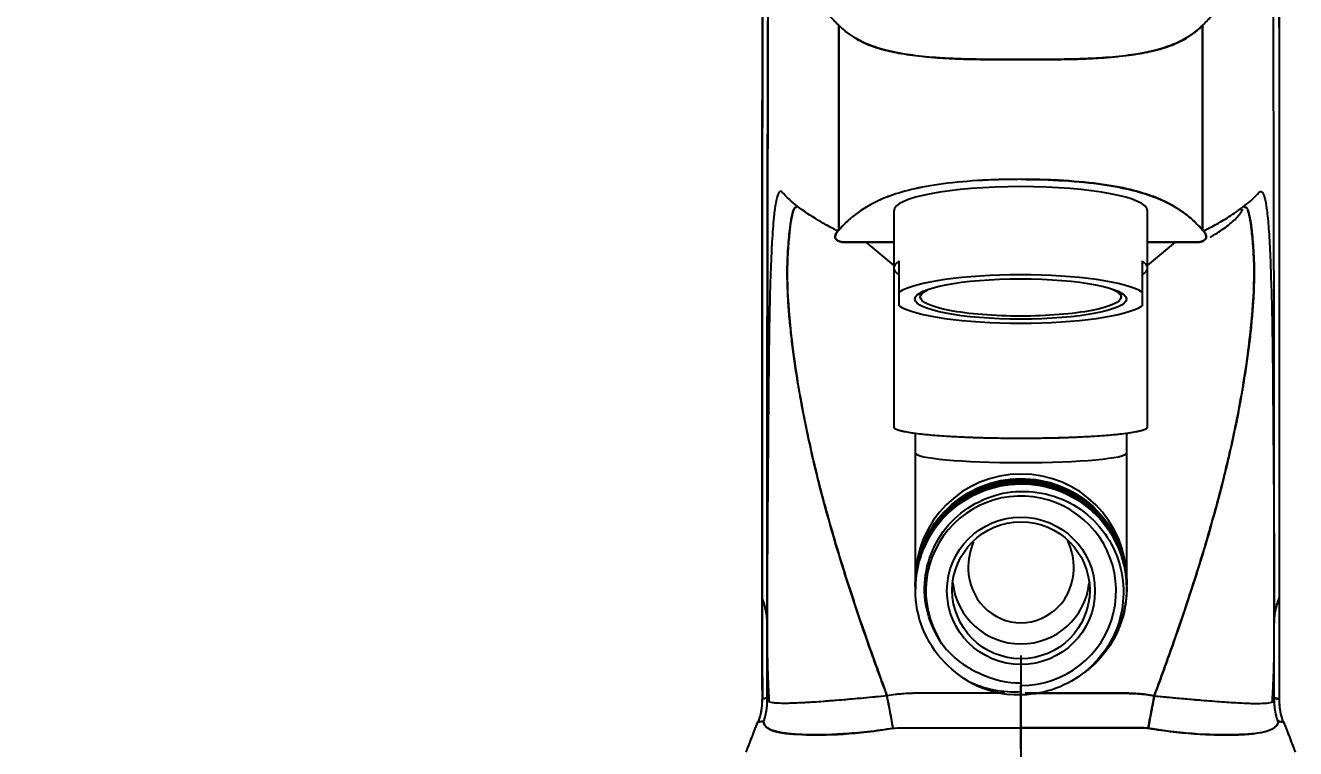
# Model space of a CAD drawing. Extents: x 0 to 1354, y 0 to 992.
# Drawn here: x 259.3 to 379.4, y 314.7 to 383.1 of the extents above; entities that cross this region are included whole.
import ezdxf

# ---------------------------------------------------------------- set-up
doc = ezdxf.new("R2010")
doc.units = 0
doc.header["$LTSCALE"] = 10
doc.header["$MEASUREMENT"] = 0
doc.header["$PDMODE"] = 3
doc.header["$PDSIZE"] = -10
doc.linetypes.add('ACAD_ISO04W100', pattern=[30.5, 24, -3, 0.5, -3])
doc.linetypes.add('CENTER', pattern=[2, 1.25, -0.25, 0.25, -0.25])
doc.layers.get('0').update_dxf_attribs({"linetype": 'CONTINUOUS'})
doc.layers.get('DEFPOINTS').update_dxf_attribs({"linetype": 'CONTINUOUS'})
for name, color, linetype in [('1', 7, 'CONTINUOUS'), ('5', 5, 'CENTER'), ('BODY', 7, 'CONTINUOUS')]:
    doc.layers.add(name, color=color, linetype=linetype)
doc.styles.add('Daelim Dimension', font='')
doc.styles.get('Daelim Dimension').set_extended_font_data('나눔고딕')
doc.dimstyles.new('DEFAULT', dxfattribs={"dimscale": 2, "dimtxt": 2, "dimasz": 2, "dimexe": 0, "dimexo": 2, "dimgap": 1, "dimtad": 1, "dimdec": 1, "dimzin": 9, "dimdsep": 46, "dimtxsty": 'Daelim Dimension', "dimcen": 0.5, "dimclrd": 252, "dimclre": 252, "dimclrt": 3, "dimadec": 1, "dimazin": 0, "dimtfac": 1, "dimtdec": 1, "dimtix": 1, "dimtmove": 0, "dimatfit": 3, "dimfxl": 1, "dimtolj": 1, "dimtzin": 1, "dimlwd": 9, "dimlwe": 9, "dimarcsym": 0})

# ---------------------------------------------------------------- blocks, each defined once
blk = doc.blocks.new('*D7')
at = {"color": 5, "lineweight": 9, "ltscale": 0.5, "transparency": 16777216}
for p, q in [((335.96, 305.1), (335.96, 290.91)), ((370.96, 305.1), (370.96, 290.91)), ((335.96, 290.91), (221.87, 290.91)), ((366.96, 290.91), (339.96, 290.91))]:
    blk.add_line(p, q, dxfattribs=at)
at = {"color": 5, "ltscale": 0.5, "transparency": 16777216}
for points in [[(339.96, 291.58), (339.96, 290.25), (335.96, 290.91)], [(366.96, 291.58), (366.96, 290.25), (370.96, 290.91)]]:
    blk.add_solid(points, dxfattribs=at)
at = {"layer": 'DEFPOINTS', "color": 0, "ltscale": 0.5, "transparency": 16777216}
for p in [(335.96, 309.1), (370.96, 309.1), (370.96, 290.91)]:
    blk.add_point(p, dxfattribs=at)
at = {"color": 7, "ltscale": 0.5, "transparency": 16777216, "insert": (267.45, 300.9), "char_height": 10, "attachment_point": 5, "style": 'Daelim Dimension'}
blk.add_mtext('\\A1;설치구멍 {\\H1.25x;\\C256;Ø}35', dxfattribs=at)

msp = doc.modelspace()

# ---------------------------------------------------------------- linework, layer by layer
at = {"layer": '1', "color": 7, "linetype": 'Continuous'}
for p, q in [((336.22, 363.79), (336.22, 383.13)), ((370.6, 363.79), (370.6, 383.13)), ((341.41, 365.59), (341.41, 360.19)), ((365.41, 360.19), (365.41, 365.59)), ((341.41, 362.62), (336.76, 362.62)), ((338.77, 362.62), (341.41, 360.42)), ((365.41, 360.42), (368.06, 362.62)), ((370.07, 362.62), (365.41, 362.62)), ((341.91, 357.9), (341.91, 360.85)), ((364.91, 360.85), (364.91, 357.9)), ((341.41, 360.19), (341.41, 345.14)), ((365.41, 345.14), (365.41, 360.19)), ((341.91, 356.6), (341.91, 357.9)), ((343.91, 357.84), (343.91, 357.44)), ((362.91, 357.44), (362.91, 357.84)), ((364.91, 357.9), (364.91, 356.6)), ((343.44, 344.55), (343.44, 342.69)), ((363.44, 342.69), (363.44, 344.56)), ((343.44, 342.69), (343.44, 330.74)), ((363.44, 330.74), (363.44, 342.69)), ((343.44, 330.74), (343.44, 330.26)), ((363.44, 330.35), (363.44, 330.74)), ((343.44, 330.11), (343.44, 330.1)), ((343.44, 329.95), (343.44, 329.94)), ((343.44, 329.78), (343.44, 329.77)), ((363.44, 330.18), (363.44, 330.19)), ((363.44, 330.02), (363.44, 330.03)), ((363.44, 329.85), (363.44, 329.86)), ((353.44, 320.94), (353.44, 320.69)), ((353.41, 319.97), (353.41, 316.69)), ((353.44, 320.12), (353.44, 320.69))]:
    msp.add_line(p, q, dxfattribs=at)
for centre, major_axis, ratio, start_param, end_param in [((353.41, 365.59), (-12, 0), 0.190809, 4.712389, 6.283185), ((353.41, 365.59), (-12, 0), 0.190809, 3.141593, 4.712389), ((353.41, 360.19), (12, 0), 0.190809, 2.851906, 3.43128), ((353.41, 360.19), (12, 0), 0.190809, 5.993498, 6.572872), ((353.41, 357.25), (-12, 0), 0.190809, 3.43128, 5.993498), ((353.41, 357.25), (-12, 0), 0.190809, 0.289687, 2.851906), ((353.41, 345.14), (12, 0), 0.08754, 3.141592, 6.283185), ((353.44, 344.88), (-10, 0), 0.090633, 0.596117, 0.613003), ((353.44, 344.88), (-9, 0), 0.090633, 1.168378, 1.185166), ((353.44, 344.88), (-9, 0), 0.090633, 1.91431, 1.990003), ((353.44, 342.69), (-10, 0), 0.090633, 0, 1.570796), ((353.44, 342.69), (-10, 0), 0.090633, 1.570796, 3.141592), ((353.44, 330.74), (-10, 0), 0.995884, 4.712389, 6.283185), ((353.44, 330.74), (-10, 0), 0.995884, 3.141593, 4.712389), ((353.44, 329.65), (9, 0), 0.995884, 4.712389, 10.062636), ((353.44, 331.1), (6.5, 0), 0.995884, 3.250356, 6.174422), ((353.44, 329.74), (-10, 0), 0.995884, 1.047664, 1.46353), ((353.44, 329.65), (-8.75, 0), 0.995884, 1.1284, 1.570796), ((322.99, 319.33), (-1.41, 5.83), 0.997401, 4.117643, 4.487372), ((323.45, 319.22), (5.98, 0.46), 0.970462, 5.858226, 6.216923), ((383.38, 319.22), (-5.98, 0.46), 0.970462, 0.066263, 0.424959), ((383.84, 319.33), (1.41, 5.83), 0.997401, 1.795814, 2.165542)]:
    msp.add_ellipse(centre, major_axis=major_axis, ratio=ratio, start_param=start_param, end_param=end_param, dxfattribs=at)
for centre, major_axis, ratio in [((353.41, 357.25), (-10, 0), 0.190809), ((353.44, 329.65), (-7, 0), 0.995884), ((353.44, 329.7), (6.5, 0), 0.995884)]:
    msp.add_ellipse(centre, major_axis=major_axis, ratio=ratio, dxfattribs=at)
for points, degree, knots in [([(328.99, 401.58), (328.98, 384.44), (328.97, 367.29), (328.97, 343.07), (328.97, 336), (328.97, 328.94)], 3, [0, 0, 0, 0, 0.708388, 0.708388, 1, 1, 1, 1]), ([(377.84, 401.58), (377.85, 384.44), (377.85, 367.29), (377.86, 343.07), (377.86, 336), (377.86, 328.94)], 3, [0, 0, 0, 0, 0.708388, 0.708388, 1, 1, 1, 1]), ([(370.61, 383.13), (370.61, 383.13), (370.61, 383.14), (370.62, 383.14), (370.63, 383.16), (370.67, 383.19), (370.72, 383.25), (370.82, 383.34), (370.99, 383.51), (371.23, 383.76), (371.46, 384), (371.64, 384.2), (371.91, 384.49), (372.31, 384.94), (373.3, 386.11), (374.59, 387.87), (375.9, 390.21), (376.73, 392.32), (377.05, 393.66), (377.16, 394.21)], 3, [0, 0, 0, 0, 0.000681, 0.001506, 0.002332, 0.003984, 0.010589, 0.017195, 0.030407, 0.05683, 0.083253, 0.096465, 0.109676, 0.162522, 0.215369, 0.426754, 0.638139, 0.849524, 1, 1, 1, 1]), ([(348.41, 379.94), (347.88, 379.95), (346.82, 379.99), (344.9, 380.1), (342.04, 380.41), (339.4, 381.06), (337.81, 381.85), (336.96, 382.47), (336.58, 382.79), (336.4, 382.96), (336.31, 383.04), (336.27, 383.09), (336.24, 383.11), (336.23, 383.12), (336.23, 383.12), (336.22, 383.13), (336.22, 383.13), (336.22, 383.13), (336.22, 383.13), (336.22, 383.13), (336.22, 383.13), (336.22, 383.13), (336.22, 383.13), (336.22, 383.13), (336.22, 383.13), (336.22, 383.13), (336.22, 383.13), (336.22, 383.13), (336.22, 383.13), (336.22, 383.13), (336.22, 383.13), (336.22, 383.13), (336.22, 383.13), (336.22, 383.13), (336.22, 383.13), (336.22, 383.13), (336.22, 383.13)], 3, [0, 0, 0, 0, 0.062396, 0.125732, 0.250658, 0.499421, 0.749442, 0.874709, 0.937354, 0.968676, 0.984338, 0.992169, 0.996084, 0.998042, 0.999021, 0.99951, 0.999755, 0.999877, 0.999938, 0.999946, 0.99995, 0.999952, 0.999953, 0.999953, 0.999955, 0.999955, 0.999957, 0.999957, 0.999959, 0.999959, 0.999961, 0.999963, 0.999965, 0.999969, 0.999985, 1, 1, 1, 1]), ([(358.41, 379.94), (358.96, 379.95), (360.02, 379.99), (361.48, 380.08), (362.79, 380.2), (363.95, 380.34), (364.96, 380.51), (366.14, 380.75), (367.09, 381.03), (367.88, 381.33), (368.58, 381.64), (369.32, 382.06), (369.92, 382.51), (370.3, 382.83), (370.48, 383), (370.56, 383.08), (370.59, 383.11), (370.6, 383.12), (370.6, 383.13), (370.61, 383.13)], 3, [0, 0, 0, 0, 0.063095, 0.126189, 0.189284, 0.252378, 0.315473, 0.378567, 0.504756, 0.567851, 0.630945, 0.757134, 0.883323, 0.946418, 0.977965, 0.993739, 0.997682, 0.999654, 1, 1, 1, 1]), ([(353.41, 379.91), (352.99, 379.91), (352.14, 379.91), (350.81, 379.91), (349.56, 379.91), (348.76, 379.93), (348.41, 379.94)], 3, [0, 0, 0, 0, 0.249007, 0.498021, 0.784801, 1, 1, 1, 1]), ([(353.41, 379.91), (353.84, 379.91), (354.69, 379.91), (355.96, 379.91), (357.21, 379.91), (358.02, 379.93), (358.41, 379.94)], 3, [0, 0, 0, 0, 0.25, 0.5, 0.75, 1, 1, 1, 1]), ([(353.41, 368.57), (350.64, 368.57), (347.9, 368.4), (343.44, 367.76), (341.84, 367.31), (339.43, 366.37), (338.58, 365.86), (337.56, 365.09), (337.26, 364.83), (336.84, 364.44), (336.71, 364.31), (336.52, 364.11), (336.46, 364.05), (336.34, 363.92), (336.33, 363.85), (336.22, 363.79)], 3, [0, 0, 0, 0, 0.25, 0.25, 0.5, 0.5, 0.75, 0.75, 0.875, 0.875, 0.9375, 0.9375, 0.96875, 0.96875, 1, 1, 1, 1]), ([(353.41, 368.57), (356.19, 368.57), (358.93, 368.4), (363.39, 367.76), (364.99, 367.31), (367.4, 366.37), (368.24, 365.86), (369.27, 365.09), (369.57, 364.83), (369.98, 364.44), (370.11, 364.31), (370.3, 364.11), (370.36, 364.05), (370.49, 363.92), (370.5, 363.85), (370.6, 363.79)], 3, [0, 0, 0, 0, 0.25, 0.25, 0.5, 0.5, 0.75, 0.75, 0.875, 0.875, 0.9375, 0.9375, 0.96875, 0.96875, 1, 1, 1, 1]), ([(336.12, 363.68), (336.11, 363.68), (336.1, 363.69), (335.98, 363.75), (335.87, 363.8), (335.34, 364.08), (334.94, 364.3), (333.8, 364.96), (333.12, 365.4), (331.93, 366.29), (331.42, 366.74), (330.97, 367.21), (330.95, 367.24), (330.9, 367.3), (330.87, 367.33), (330.82, 367.38), (330.79, 367.4), (330.74, 367.43), (330.72, 367.43), (330.64, 367.43), (330.59, 367.4), (330.52, 367.29), (330.49, 367.25), (330.44, 367.15), (330.42, 367.09), (330.31, 366.75), (330.23, 366.35), (330.14, 365.7), (330.12, 365.56), (330.09, 365.26), (330.07, 365.11), (330.02, 364.62), (329.99, 364.27), (329.94, 363.51), (329.91, 363.1), (329.87, 362.45), (329.86, 362.23), (329.84, 361.77), (329.83, 361.54), (329.81, 361.06), (329.8, 360.82), (329.78, 360.32), (329.77, 360.07), (329.74, 359.3), (329.72, 358.77), (329.69, 357.67), (329.68, 357.11), (329.66, 356.23), (329.66, 355.93), (329.64, 355.32), (329.64, 355.01), (329.62, 354.07), (329.61, 353.43), (329.6, 352.12), (329.59, 351.44), (329.58, 350.43), (329.58, 350.1), (329.57, 349.6), (329.57, 349.44), (329.57, 349.12), (329.57, 348.97), (329.56, 348.2), (329.55, 347.59), (329.54, 345.74), (329.53, 344.52), (329.5, 340.86), (329.48, 338.44), (329.45, 333.61), (329.44, 331.21), (329.43, 328.07), (329.43, 327.33), (329.43, 326.58)], 3, [0, 0, 0, 0, 0.001806, 0.001806, 0.021672, 0.021672, 0.101137, 0.101137, 0.260067, 0.260067, 0.418997, 0.418997, 0.42893, 0.42893, 0.438863, 0.438863, 0.448796, 0.448796, 0.45873, 0.45873, 0.478596, 0.478596, 0.488529, 0.488529, 0.498462, 0.498462, 0.538194, 0.538194, 0.548128, 0.548128, 0.558061, 0.558061, 0.577927, 0.577927, 0.597793, 0.597793, 0.607726, 0.607726, 0.617659, 0.617659, 0.627593, 0.627593, 0.637526, 0.637526, 0.657392, 0.657392, 0.677258, 0.677258, 0.687191, 0.687191, 0.697124, 0.697124, 0.716991, 0.716991, 0.736857, 0.736857, 0.74679, 0.74679, 0.751757, 0.751757, 0.756723, 0.756723, 0.776589, 0.776589, 0.816322, 0.816322, 0.895787, 0.895787, 0.975252, 0.975252, 1, 1, 1, 1]), ([(370.71, 363.68), (371.13, 363.9), (372.06, 364.38), (373.39, 365.19), (374.5, 365.98), (375.35, 366.69), (375.81, 367.18), (376.08, 367.45), (376.27, 367.42), (376.48, 366.97), (376.7, 365.78), (376.84, 364.28), (376.94, 362.81), (377.02, 361.16), (377.1, 358.86), (377.17, 356.26), (377.21, 354.02), (377.23, 352.24), (377.25, 350.72), (377.26, 349.52), (377.27, 347.81), (377.3, 344.15), (377.35, 338.61), (377.39, 332.38), (377.39, 328.41), (377.4, 326.58)], 3, [0, 0, 0, 0, 0.076208, 0.168852, 0.277674, 0.347088, 0.416504, 0.434625, 0.453321, 0.491037, 0.528495, 0.566169, 0.584884, 0.603661, 0.64147, 0.679573, 0.699052, 0.718633, 0.738219, 0.747745, 0.756754, 0.792419, 0.864494, 0.937615, 1, 1, 1, 1]), ([(340.77, 319.72), (340.72, 319.87), (340.66, 320.02), (340.55, 320.33), (340.49, 320.48), (340.32, 320.96), (340.2, 321.28), (339.85, 322.23), (339.62, 322.87), (338.94, 324.78), (338.5, 326.05), (337.21, 329.86), (336.4, 332.41), (334.92, 337.49), (334.25, 340.04), (333.38, 343.86), (333.11, 345.13), (332.74, 347.04), (332.62, 347.67), (332.48, 348.47), (332.45, 348.63), (332.4, 348.94), (332.37, 349.1), (332.29, 349.58), (332.24, 349.89), (332.1, 350.83), (332.01, 351.45), (331.84, 352.68), (331.77, 353.28), (331.67, 354.17), (331.64, 354.47), (331.58, 355.05), (331.55, 355.34), (331.48, 356.18), (331.44, 356.73), (331.38, 357.79), (331.36, 358.3), (331.34, 359.04), (331.33, 359.28), (331.33, 359.76), (331.33, 359.99), (331.34, 360.44), (331.34, 360.66), (331.36, 361.09), (331.37, 361.3), (331.41, 361.9), (331.43, 362.28), (331.49, 362.99), (331.52, 363.32), (331.57, 363.77), (331.59, 363.91), (331.62, 364.19), (331.64, 364.32), (331.73, 364.93), (331.81, 365.3), (331.92, 365.61), (331.94, 365.67), (331.99, 365.76), (332.01, 365.8), (332.08, 365.9), (332.13, 365.93), (332.21, 365.93), (332.23, 365.93), (332.25, 365.92)], 3, [0, 0, 0, 0, 0.007712, 0.007712, 0.015938, 0.015938, 0.03239, 0.03239, 0.065295, 0.065295, 0.131103, 0.131103, 0.26272, 0.26272, 0.394337, 0.394337, 0.460146, 0.460146, 0.49305, 0.49305, 0.501276, 0.501276, 0.509502, 0.509502, 0.525955, 0.525955, 0.558859, 0.558859, 0.591763, 0.591763, 0.608215, 0.608215, 0.624667, 0.624667, 0.657572, 0.657572, 0.690476, 0.690476, 0.706928, 0.706928, 0.72338, 0.72338, 0.739832, 0.739832, 0.756285, 0.756285, 0.789189, 0.789189, 0.822093, 0.822093, 0.838545, 0.838545, 0.854997, 0.854997, 0.920806, 0.920806, 0.937258, 0.937258, 0.95371, 0.95371, 0.986615, 0.986615, 1, 1, 1, 1]), ([(366.05, 319.72), (366.82, 321.82), (368.27, 325.81), (370.27, 331.88), (372, 337.78), (373.24, 342.82), (374.05, 346.77), (374.58, 349.79), (375, 352.74), (375.4, 356.44), (375.54, 359.37), (375.45, 361.39), (375.37, 362.61), (375.21, 364.4), (374.96, 365.66), (374.71, 365.96), (374.6, 365.93), (374.58, 365.92)], 3, [0, 0, 0, 0, 0.113524, 0.2149, 0.324051, 0.42548, 0.478129, 0.52898, 0.580773, 0.631191, 0.732416, 0.761397, 0.78304, 0.833746, 0.934747, 0.985534, 1, 1, 1, 1]), ([(336.76, 362.62), (336.7, 362.62), (336.58, 362.63), (336.38, 362.66), (336.15, 362.73), (335.99, 362.84), (335.89, 362.98), (335.86, 363.12), (335.88, 363.26), (335.93, 363.4), (336.01, 363.54), (336.08, 363.63), (336.12, 363.68)], 3, [0, 0, 0, 0, 0.030002, 0.063095, 0.12596, 0.251264, 0.375874, 0.501001, 0.625812, 0.750409, 0.875072, 1, 1, 1, 1]), ([(370.07, 362.62), (370.25, 362.62), (370.4, 362.65), (370.51, 362.67), (370.6, 362.71), (370.74, 362.76), (370.82, 362.84), (370.95, 362.96), (370.96, 363.12), (370.96, 363.25), (370.89, 363.4), (370.83, 363.53), (370.71, 363.68)], 2, [0, 0, 0, 0.0625, 0.0625, 0.125, 0.125, 0.25, 0.25, 0.5, 0.5, 0.75, 0.75, 1, 1, 1]), ([(362.91, 357.44), (362.91, 356.97), (361.89, 356.5), (358.37, 355.83), (355.9, 355.63), (350.93, 355.63), (348.45, 355.83), (344.94, 356.5), (343.91, 356.97), (343.91, 357.67), (344.14, 357.89), (344.58, 358.1)], 3, [0, 0, 0, 0, 0.223445, 0.223445, 0.44689, 0.44689, 0.670335, 0.670335, 0.89378, 0.89378, 1, 1, 1, 1]), ([(348.45, 321.12), (346.23, 322.4), (344.57, 324.52), (343.14, 329.36), (343.39, 332.07), (345.68, 336.55), (347.73, 338.35), (352.5, 340.04), (355.19, 339.95), (359.86, 337.88), (361.73, 335.96), (363.65, 331.31), (363.68, 328.6), (362.11, 324.57), (360.95, 323.06), (359.49, 321.95)], 3, [0, 0, 0, 0, 0.148644, 0.148644, 0.297287, 0.297287, 0.445931, 0.445931, 0.594575, 0.594575, 0.743218, 0.743218, 0.891862, 0.891862, 1, 1, 1, 1]), ([(343.44, 330.1), (343.44, 330.3), (343.45, 330.5), (343.61, 333.22), (344.77, 335.68), (348.47, 339.12), (350.99, 340.11), (356.08, 340.08), (358.57, 339.07), (362.22, 335.57), (363.33, 333.1), (363.44, 330.46), (363.44, 330.33), (363.44, 330.19)], 3, [0, 0, 0, 0, 0.019466, 0.019466, 0.261274, 0.261274, 0.503083, 0.503083, 0.744892, 0.744892, 0.986701, 0.986701, 1, 1, 1, 1]), ([(343.45, 330.25), (343.45, 332.3), (344.09, 334.35), (346.73, 338.08), (348.99, 339.57), (353.99, 340.57), (356.64, 340.08), (360.93, 337.4), (362.52, 335.21), (363.34, 331.99), (363.44, 331.18), (363.44, 330.36)], 3, [0, 0, 0, 0, 0.195889, 0.195889, 0.437727, 0.437727, 0.679565, 0.679565, 0.921403, 0.921403, 1, 1, 1, 1]), ([(343.45, 329.94), (343.45, 330.82), (343.56, 331.71), (344.46, 334.99), (346.1, 337.16), (350.41, 339.79), (353.08, 340.24), (358.05, 339.18), (360.29, 337.68), (363.14, 333.51), (363.72, 330.88), (363.07, 326.98), (362.51, 325.61), (361.69, 324.41)], 3, [0, 0, 0, 0, 0.071146, 0.071146, 0.27413, 0.27413, 0.477114, 0.477114, 0.680097, 0.680097, 0.883081, 0.883081, 1, 1, 1, 1]), ([(363.44, 330.19), (363.44, 331.7), (363.09, 333.22), (361.57, 336.29), (360.22, 337.74), (356.91, 339.7), (354.97, 340.18), (351.14, 340.02), (349.24, 339.38), (346.1, 337.16), (344.87, 335.6), (343.68, 332.63), (343.45, 331.37), (343.45, 330.11)], 3, [0, 0, 0, 0, 0.145399, 0.145399, 0.328869, 0.328869, 0.512338, 0.512338, 0.695808, 0.695808, 0.879277, 0.879277, 1, 1, 1, 1]), ([(363.44, 330.03), (363.44, 331.73), (363, 333.42), (361.21, 336.58), (359.77, 337.95), (356.37, 339.7), (354.39, 340.09), (350.58, 339.71), (348.73, 338.97), (345.7, 336.56), (344.57, 334.93), (343.62, 332.1), (343.45, 331.02), (343.45, 329.95)], 3, [0, 0, 0, 0, 0.163486, 0.163486, 0.346972, 0.346972, 0.530459, 0.530459, 0.713945, 0.713945, 0.897431, 0.897431, 1, 1, 1, 1]), ([(363.44, 329.85), (363.45, 331.75), (362.89, 333.63), (360.83, 336.82), (359.31, 338.13), (355.82, 339.69), (353.85, 339.96), (350.02, 339.37), (348.23, 338.52), (345.36, 335.97), (344.3, 334.25), (343.56, 331.56), (343.45, 330.68), (343.45, 329.8)], 3, [0, 0, 0, 0, 0.181635, 0.181635, 0.365104, 0.365104, 0.548574, 0.548574, 0.732043, 0.732043, 0.915512, 0.915512, 1, 1, 1, 1]), ([(346.21, 324.32), (344.88, 326.04), (344.21, 328.21), (344.46, 332.53), (345.38, 334.62), (348.36, 337.74), (350.42, 338.75), (354.7, 339.25), (356.94, 338.72), (360.56, 336.41), (361.96, 334.6), (363.32, 330.54), (363.29, 328.26), (361.82, 324.24), (360.39, 322.47), (356.75, 320.18), (354.54, 319.64), (352.37, 319.84)], 3, [0, 0, 0, 0, 0.125, 0.125, 0.25, 0.25, 0.375, 0.375, 0.5, 0.5, 0.625, 0.625, 0.75, 0.75, 0.875, 0.875, 1, 1, 1, 1]), ([(348.96, 334.27), (348.6, 333.46), (348.42, 332.56), (348.49, 330.37), (349, 329.07), (350.83, 327.19), (352.13, 326.63), (354.75, 326.63), (356.05, 327.18), (357.89, 329.07), (358.4, 330.37), (358.47, 332.61), (358.26, 333.55), (357.86, 334.4)], 3, [0, 0, 0, 0, 0.126492, 0.126492, 0.311675, 0.311675, 0.496857, 0.496857, 0.68204, 0.68204, 0.867223, 0.867223, 1, 1, 1, 1]), ([(329.45, 319.29), (329.44, 319.79), (329.44, 320.28), (329.43, 322.32), (329.43, 323.86), (329.43, 325.8), (329.43, 326.19), (329.43, 326.58), (329.43, 326.58), (329.43, 326.58)], 3, [0, 0, 0, 0, 0.203367, 0.203367, 0.838497, 0.838497, 0.999993, 0.999993, 1, 1, 1, 1]), ([(377.38, 319.29), (377.38, 319.79), (377.38, 320.28), (377.39, 322.32), (377.4, 323.86), (377.4, 325.8), (377.4, 326.19), (377.4, 326.58), (377.4, 326.58), (377.4, 326.58)], 3, [0, 0, 0, 0, 0.203367, 0.203367, 0.838497, 0.838497, 0.999993, 0.999993, 1, 1, 1, 1]), ([(340.77, 319.72), (337.72, 319.41), (334.72, 319.16), (330.66, 318.95), (329.5, 318.97), (329.45, 319.29)], 3, [0, 0, 0, 0, 0.5, 0.5, 1, 1, 1, 1]), ([(351.89, 319.97), (350.29, 319.97), (348.69, 319.97), (346.04, 319.97), (344.98, 319.97), (342.88, 319.96), (341.82, 319.92), (340.77, 319.72)], 3, [0, 0, 0, 0, 0.431657, 0.431657, 0.715828, 0.715828, 1, 1, 1, 1]), ([(354.6, 319.97), (356.31, 319.97), (358.02, 319.97), (360.79, 319.97), (361.84, 319.97), (363.95, 319.96), (365, 319.92), (366.05, 319.72)], 3, [0, 0, 0, 0, 0.448162, 0.448162, 0.724081, 0.724081, 1, 1, 1, 1]), ([(366.05, 319.72), (369.1, 319.41), (372.11, 319.16), (376.17, 318.95), (377.33, 318.97), (377.38, 319.29)], 3, [0, 0, 0, 0, 0.5, 0.5, 1, 1, 1, 1]), ([(329.45, 319.29), (329.43, 319.51), (329.41, 319.52), (329.35, 319.51), (329.32, 319.5), (329.2, 319.47), (329.1, 319.43), (328.98, 319.4)], 3, [0, 0, 0, 0, 0.25, 0.25, 0.5, 0.5, 1, 1, 1, 1]), ([(377.38, 319.29), (377.4, 319.51), (377.42, 319.52), (377.47, 319.51), (377.51, 319.5), (377.62, 319.47), (377.72, 319.43), (377.85, 319.4)], 3, [0, 0, 0, 0, 0.25, 0.25, 0.5, 0.5, 1, 1, 1, 1]), ([(329.08, 317.24), (329.15, 316.47), (330.49, 316.14), (334.91, 315.95), (338.07, 316.1), (341.35, 316.65)], 3, [0, 0, 0, 0, 0.5, 0.5, 1, 1, 1, 1]), ([(377.75, 317.24), (377.67, 316.47), (376.33, 316.14), (371.91, 315.95), (368.75, 316.1), (365.47, 316.65)], 3, [0, 0, 0, 0, 0.5, 0.5, 1, 1, 1, 1]), ([(378.23, 317.23), (378.11, 317.25), (378.02, 317.26), (377.91, 317.28), (377.88, 317.28), (377.83, 317.3), (377.76, 317.44), (377.75, 317.24)], 3, [0, 0, 0, 0, 0.5, 0.5, 0.75, 0.75, 1, 1, 1, 1]), ([(341.35, 316.65), (341.86, 316.73), (342.36, 316.69), (343.36, 316.68), (343.86, 316.69), (345.37, 316.69), (346.38, 316.69), (349.39, 316.69), (351.4, 316.69), (353.41, 316.69)], 3, [0, 0, 0, 0, 0.125, 0.125, 0.25, 0.25, 0.5, 0.5, 1, 1, 1, 1]), ([(365.47, 316.65), (364.97, 316.73), (364.47, 316.69), (363.46, 316.68), (362.96, 316.69), (361.45, 316.69), (360.45, 316.69), (357.43, 316.69), (355.42, 316.69), (353.41, 316.69)], 3, [0, 0, 0, 0, 0.125, 0.125, 0.25, 0.25, 0.5, 0.5, 1, 1, 1, 1])]:
    msp.add_open_spline(points, degree=degree, knots=knots, dxfattribs=at)
for points, degree in [([(329.43, 326.58), (329.43, 349.59), (329.46, 372.55), (329.55, 395.39)], 3), ([(377.4, 326.58), (377.39, 349.59), (377.37, 372.55), (377.27, 395.39)], 3), ([(336.22, 363.79), (336.19, 363.75), (336.15, 363.71), (336.12, 363.68)], 3), ([(370.6, 363.79), (370.64, 363.75), (370.67, 363.71), (370.71, 363.68)], 3), ([(361.91, 358.25), (362.56, 358), (362.91, 357.72), (362.91, 357.44)], 3), ([(328.97, 328.94), (328.97, 325.76), (328.97, 322.59), (328.98, 319.4)], 3), ([(329.43, 326.58), (329.43, 327.37), (329.27, 328.15), (328.97, 328.94)], 3), ([(377.4, 326.58), (377.4, 327.37), (377.55, 328.15), (377.86, 328.94)], 3), ([(377.86, 328.94), (377.86, 325.76), (377.86, 322.59), (377.85, 319.4)], 3), ([(329.43, 325.88), (329.41, 322.57), (329.61, 319.15)], 2), ([(377.21, 319.15), (377.42, 322.57), (377.4, 325.88)], 2), ([(346.21, 324.32), (347.13, 323.2), (348.34, 322.32), (349.7, 321.78)], 3), ([(348.45, 321.12), (350, 320.34), (351.72, 320.01), (353.44, 320.12)], 3), ([(341.35, 316.65), (341.18, 317.63), (340.98, 318.7), (340.77, 319.72)], 3), ([(365.47, 316.65), (365.65, 317.63), (365.85, 318.7), (366.05, 319.72)], 3), ([(377.85, 319.4), (377.9, 319.36), (377.92, 319.38), (377.91, 319.38)], 3), ([(328.52, 317.25), (327.97, 315.82), (327.41, 314.38)], 2), ([(328.53, 317.23), (328.52, 317.23), (328.54, 317.22), (328.6, 317.23)], 3), ([(379.41, 314.38), (378.86, 315.83), (378.3, 317.27)], 2), ([(353.41, 316.69), (353.41, 315.9), (353.41, 315.11), (353.41, 314.33)], 3)]:
    msp.add_open_spline(points, degree=degree, dxfattribs=at)
at = {"layer": '5', "color": 7, "linetype": 'Continuous'}
for p, q in [((338.77, 362.62), (341.41, 360.42)), ((365.41, 360.42), (368.06, 362.62)), ((341.41, 360.19), (341.41, 345.14)), ((365.41, 345.14), (365.41, 360.19))]:
    msp.add_line(p, q, dxfattribs=at)
for points, knots in [([(328.97, 328.94), (328.97, 341.05), (328.97, 365.28), (328.98, 389.48), (328.99, 401.58)], [0, 0, 0, 0, 0.500001, 1, 1, 1, 1]), ([(377.84, 401.58), (377.84, 389.48), (377.85, 365.28), (377.86, 341.05), (377.86, 328.94)], [0, 0, 0, 0, 0.499999, 1, 1, 1, 1]), ([(329.55, 395.39), (329.53, 389.77), (329.49, 378.34), (329.46, 361.32), (329.43, 344.01), (329.43, 332.51), (329.43, 326.58)], [0, 0, 0, 0, 0.245743, 0.49998, 0.742452, 1, 1, 1, 1]), ([(329.67, 394.21), (329.77, 393.66), (330.1, 392.32), (330.93, 390.21), (332.24, 387.87), (333.53, 386.11), (334.52, 384.94), (334.91, 384.49), (335.18, 384.2), (335.37, 384), (335.6, 383.76), (335.83, 383.51), (336, 383.34), (336.1, 383.25), (336.16, 383.19), (336.19, 383.16), (336.2, 383.14), (336.21, 383.14), (336.22, 383.13), (336.22, 383.13)], [0, 0, 0, 0, 0.150476, 0.361861, 0.573246, 0.784631, 0.837478, 0.890324, 0.903535, 0.916747, 0.94317, 0.969593, 0.982805, 0.989411, 0.996016, 0.997668, 0.998494, 0.999319, 1, 1, 1, 1]), ([(336.22, 383.13), (336.22, 383.13), (336.23, 383.12), (336.24, 383.11), (336.27, 383.08), (336.35, 383), (336.53, 382.83), (336.91, 382.51), (337.51, 382.06), (338.24, 381.64), (338.94, 381.33), (339.74, 381.03), (340.69, 380.75), (341.87, 380.51), (342.88, 380.34), (344.04, 380.2), (345.35, 380.08), (346.81, 379.99), (347.87, 379.95), (348.41, 379.94)], [0, 0, 0, 0, 0.000346, 0.002318, 0.006261, 0.022035, 0.053582, 0.116677, 0.242866, 0.369055, 0.432149, 0.495244, 0.621433, 0.684527, 0.747622, 0.810716, 0.873811, 0.936905, 1, 1, 1, 1]), ([(370.6, 383.13), (370.58, 383.1), (370.53, 383.06), (370.43, 382.96), (370.25, 382.79), (369.87, 382.47), (369.02, 381.85), (367.43, 381.06), (364.79, 380.41), (361.93, 380.1), (360.01, 379.99), (358.94, 379.95), (358.41, 379.94)], [0, 0, 0, 0, 0.015595, 0.031258, 0.062583, 0.125231, 0.250507, 0.500545, 0.749325, 0.874259, 0.937598, 1, 1, 1, 1]), ([(348.41, 379.94), (348.81, 379.93), (349.62, 379.91), (350.86, 379.91), (352.13, 379.91), (352.99, 379.91), (353.41, 379.91)], [0, 0, 0, 0, 0.25, 0.5, 0.75, 1, 1, 1, 1]), ([(358.41, 379.94), (358.03, 379.93), (357.22, 379.91), (355.9, 379.91), (354.61, 379.91), (353.76, 379.91), (353.41, 379.91)], [0, 0, 0, 0, 0.241827, 0.500505, 0.795718, 1, 1, 1, 1]), ([(353.41, 368.57), (353.07, 368.56), (352.38, 368.56), (351, 368.53), (348.65, 368.43), (345.52, 368.12), (342.63, 367.54), (340.54, 366.85), (339.01, 366.11), (337.86, 365.35), (337.11, 364.7), (336.58, 364.18), (336.34, 363.92), (336.22, 363.79)], [0, 0, 0, 0, 0.031275, 0.062461, 0.125177, 0.249463, 0.374558, 0.499301, 0.624147, 0.749344, 0.874651, 0.937325, 1, 1, 1, 1]), ([(370.6, 363.79), (370.6, 363.79), (370.59, 363.8), (370.58, 363.82), (370.55, 363.84), (370.5, 363.9), (370.39, 364.02), (370.18, 364.24), (369.72, 364.7), (368.97, 365.35), (367.82, 366.11), (366.29, 366.85), (364.2, 367.54), (361.31, 368.12), (358.18, 368.43), (355.82, 368.53), (354.45, 368.56), (353.76, 368.56), (353.41, 368.57)], [0, 0, 0, 0, 0.001959, 0.003917, 0.007834, 0.015669, 0.031338, 0.062676, 0.125349, 0.250657, 0.375854, 0.500699, 0.625442, 0.750537, 0.874823, 0.937539, 0.968725, 1, 1, 1, 1]), ([(332.21, 365.93), (332.2, 365.93), (332.1, 365.94), (331.86, 365.65), (331.61, 364.38), (331.45, 362.54), (331.37, 361.29), (331.29, 359.26), (331.42, 356.41), (331.82, 352.72), (332.24, 349.79), (332.77, 346.78), (333.58, 342.81), (334.83, 337.76), (336.6, 331.74), (338.6, 325.68), (340.05, 321.71), (340.77, 319.72)], [0, 0, 0, 0, 0.006954, 0.059183, 0.15948, 0.21079, 0.238916, 0.261958, 0.363858, 0.415381, 0.466298, 0.51757, 0.571163, 0.673641, 0.783892, 0.891883, 1, 1, 1, 1]), ([(374.56, 365.91), (374.59, 365.93), (374.62, 365.93), (374.69, 365.93), (374.74, 365.9), (374.81, 365.8), (374.84, 365.76), (374.88, 365.67), (374.91, 365.61), (375.02, 365.3), (375.1, 364.93), (375.19, 364.32), (375.21, 364.19), (375.24, 363.91), (375.26, 363.77), (375.31, 363.32), (375.34, 362.99), (375.39, 362.28), (375.42, 361.9), (375.45, 361.3), (375.47, 361.09), (375.48, 360.66), (375.49, 360.44), (375.5, 359.99), (375.5, 359.76), (375.49, 359.28), (375.49, 359.04), (375.47, 358.3), (375.45, 357.79), (375.39, 356.73), (375.35, 356.18), (375.27, 355.34), (375.24, 355.05), (375.19, 354.47), (375.16, 354.17), (375.06, 353.28), (374.98, 352.68), (374.82, 351.45), (374.73, 350.83), (374.58, 349.89), (374.53, 349.58), (374.46, 349.1), (374.43, 348.94), (374.37, 348.63), (374.35, 348.47), (374.21, 347.67), (374.09, 347.04), (373.72, 345.13), (373.45, 343.86), (372.57, 340.04), (371.9, 337.49), (370.42, 332.41), (369.61, 329.86), (368.32, 326.05), (367.88, 324.78), (367.2, 322.87), (366.97, 322.23), (366.63, 321.28), (366.51, 320.96), (366.33, 320.48), (366.28, 320.33), (366.16, 320.02), (366.11, 319.87), (366.05, 319.72)], [0, 0, 0, 0, 0.016241, 0.016241, 0.04905, 0.04905, 0.065454, 0.065454, 0.081859, 0.081859, 0.147477, 0.147477, 0.163882, 0.163882, 0.180286, 0.180286, 0.213095, 0.213095, 0.245904, 0.245904, 0.262309, 0.262309, 0.278713, 0.278713, 0.295118, 0.295118, 0.311522, 0.311522, 0.344331, 0.344331, 0.37714, 0.37714, 0.393545, 0.393545, 0.40995, 0.40995, 0.442759, 0.442759, 0.475568, 0.475568, 0.491972, 0.491972, 0.500174, 0.500174, 0.508377, 0.508377, 0.541186, 0.541186, 0.606804, 0.606804, 0.73804, 0.73804, 0.869276, 0.869276, 0.934894, 0.934894, 0.967703, 0.967703, 0.984108, 0.984108, 0.99231, 0.99231, 1, 1, 1, 1]), ([(371.34, 363.11), (371.37, 363.13), (371.93, 363.44), (372.84, 364.04), (373.84, 364.87), (374.27, 365.46), (374.42, 365.75)], [0, 0, 0, 0, 0.01586, 0.34227, 0.681084, 1, 1, 1, 1]), ([(336.12, 363.68), (336.05, 363.58), (335.91, 363.4), (335.84, 363.12), (335.92, 362.89), (336.15, 362.73), (336.38, 362.66), (336.58, 362.63), (336.7, 362.62), (336.76, 362.62)], [0, 0, 0, 0, 0.249635, 0.499058, 0.748631, 0.873982, 0.93687, 0.969908, 1, 1, 1, 1]), ([(370.71, 363.68), (370.78, 363.58), (370.92, 363.4), (370.98, 363.12), (370.9, 362.89), (370.68, 362.73), (370.45, 362.66), (370.25, 362.63), (370.13, 362.62), (370.07, 362.62)], [0, 0, 0, 0, 0.249638, 0.499064, 0.748639, 0.873992, 0.936881, 0.969987, 1, 1, 1, 1]), ([(328.98, 319.4), (328.97, 320.99), (328.97, 324.18), (328.97, 327.35), (328.97, 328.94)], [0, 0, 0, 0, 0.49998, 1, 1, 1, 1]), ([(377.86, 328.94), (377.86, 327.35), (377.86, 324.18), (377.85, 320.99), (377.85, 319.4)], [0, 0, 0, 0, 0.50002, 1, 1, 1, 1]), ([(329.43, 325.75), (329.43, 324.81), (329.43, 323.57), (329.44, 322.18), (329.44, 321.57), (329.44, 320.66), (329.44, 319.9), (329.45, 319.29)], [0, 0, 0, 0, 0.435466, 0.5766, 0.647167, 0.717734, 1, 1, 1, 1]), ([(377.38, 319.29), (377.38, 319.9), (377.39, 320.66), (377.39, 321.57), (377.39, 322.18), (377.4, 323.57), (377.4, 324.81), (377.4, 325.75)], [0, 0, 0, 0, 0.282271, 0.352839, 0.423408, 0.564544, 1, 1, 1, 1]), ([(340.77, 319.72), (340.03, 319.65), (339.3, 319.57), (338.23, 319.47), (337.87, 319.44), (337.16, 319.38), (336.81, 319.35), (335.79, 319.26), (335.14, 319.21), (334.21, 319.14), (333.91, 319.12), (333.34, 319.09), (333.07, 319.07), (332.55, 319.05), (332.3, 319.03), (331.83, 319.02), (331.61, 319.01), (330.99, 319), (330.64, 319), (330.21, 319.03), (330.09, 319.04), (329.87, 319.07), (329.77, 319.08), (329.66, 319.12), (329.64, 319.13), (329.61, 319.14)], [0, 0, 0, 0, 0.138785, 0.138785, 0.208178, 0.208178, 0.277571, 0.277571, 0.416356, 0.416356, 0.485749, 0.485749, 0.555141, 0.555141, 0.624534, 0.624534, 0.693927, 0.693927, 0.832712, 0.832712, 0.902104, 0.902104, 0.971497, 0.971497, 1, 1, 1, 1]), ([(351.89, 319.97), (350.29, 319.97), (348.69, 319.97), (346.57, 319.97), (346.04, 319.97), (345.25, 319.97), (344.98, 319.97), (344.59, 319.97), (344.46, 319.97), (344.26, 319.97), (344.19, 319.97), (344.06, 319.97), (344, 319.97), (343.8, 319.97), (343.67, 319.96), (343.4, 319.96), (343.27, 319.96), (342.88, 319.94), (342.61, 319.93), (342.22, 319.9), (342.09, 319.89), (341.83, 319.87), (341.69, 319.85), (341.3, 319.81), (341.04, 319.77), (340.77, 319.72)], [0, 0, 0, 0, 0.431657, 0.431657, 0.573743, 0.573743, 0.644785, 0.644785, 0.680307, 0.680307, 0.698068, 0.698068, 0.715828, 0.715828, 0.75135, 0.75135, 0.786871, 0.786871, 0.857914, 0.857914, 0.893436, 0.893436, 0.928957, 0.928957, 1, 1, 1, 1]), ([(366.05, 319.72), (365.79, 319.77), (365.53, 319.81), (365.13, 319.85), (365, 319.87), (364.74, 319.89), (364.61, 319.9), (364.21, 319.93), (363.95, 319.94), (363.55, 319.96), (363.42, 319.96), (363.16, 319.96), (363.03, 319.97), (362.83, 319.97), (362.76, 319.97), (362.63, 319.97), (362.57, 319.97), (362.37, 319.97), (362.24, 319.97), (361.84, 319.97), (361.58, 319.97), (360.79, 319.97), (360.26, 319.97), (357.77, 319.97), (355.8, 319.97), (353.83, 319.97)], [0, 0, 0, 0, 0.064629, 0.064629, 0.096943, 0.096943, 0.129257, 0.129257, 0.193886, 0.193886, 0.2262, 0.2262, 0.258515, 0.258515, 0.274672, 0.274672, 0.290829, 0.290829, 0.323144, 0.323144, 0.387772, 0.387772, 0.51703, 0.51703, 1, 1, 1, 1]), ([(366.05, 319.72), (366.53, 319.67), (367.52, 319.57), (369.02, 319.43), (370.72, 319.29), (372.5, 319.15), (374.19, 319.04), (375.56, 318.99), (376.57, 319.01), (377.04, 319.07), (377.2, 319.13), (377.23, 319.14)], [0, 0, 0, 0, 0.086602, 0.179075, 0.277449, 0.415651, 0.554269, 0.692896, 0.831079, 0.969931, 1, 1, 1, 1]), ([(329.45, 319.29), (329.44, 319.34), (329.44, 319.39), (329.43, 319.44), (329.43, 319.45), (329.42, 319.47), (329.42, 319.48), (329.42, 319.49), (329.41, 319.49), (329.41, 319.5), (329.41, 319.5), (329.41, 319.51), (329.4, 319.51), (329.4, 319.51), (329.39, 319.52), (329.39, 319.52), (329.38, 319.52), (329.38, 319.52), (329.37, 319.51), (329.37, 319.51), (329.36, 319.51), (329.35, 319.51), (329.34, 319.51), (329.32, 319.5), (329.3, 319.49), (329.2, 319.47), (329.1, 319.43), (328.98, 319.4)], [0, 0, 0, 0, 0.0625, 0.0625, 0.09375, 0.09375, 0.125, 0.125, 0.140625, 0.140625, 0.15625, 0.15625, 0.1875, 0.1875, 0.21875, 0.21875, 0.25, 0.25, 0.28125, 0.28125, 0.3125, 0.3125, 0.375, 0.375, 0.5, 0.5, 1, 1, 1, 1]), ([(377.23, 319.14), (377.26, 319.15), (377.34, 319.2), (377.37, 319.26), (377.38, 319.29)], [0, 0, 0, 0, 0.388711, 1, 1, 1, 1]), ([(377.85, 319.4), (377.72, 319.43), (377.62, 319.47), (377.52, 319.49), (377.51, 319.5), (377.48, 319.51), (377.47, 319.51), (377.46, 319.51), (377.46, 319.51), (377.45, 319.51), (377.45, 319.52), (377.44, 319.52), (377.44, 319.52), (377.43, 319.52), (377.43, 319.51), (377.42, 319.51), (377.42, 319.51), (377.42, 319.5), (377.42, 319.5), (377.41, 319.49), (377.41, 319.49), (377.41, 319.48), (377.4, 319.47), (377.4, 319.45), (377.4, 319.44), (377.39, 319.39), (377.39, 319.34), (377.38, 319.29)], [0, 0, 0, 0, 0.5, 0.5, 0.625, 0.625, 0.6875, 0.6875, 0.71875, 0.71875, 0.75, 0.75, 0.78125, 0.78125, 0.8125, 0.8125, 0.84375, 0.84375, 0.859375, 0.859375, 0.875, 0.875, 0.90625, 0.90625, 0.9375, 0.9375, 1, 1, 1, 1]), ([(329.08, 317.24), (329.07, 317.28), (329.07, 317.34), (329.04, 317.34), (329.01, 317.31), (328.96, 317.28), (328.88, 317.27), (328.76, 317.25), (328.65, 317.24), (328.6, 317.23)], [0, 0, 0, 0, 0.062526, 0.093677, 0.124948, 0.24997, 0.499981, 0.74998, 1, 1, 1, 1]), ([(341.35, 316.65), (340.95, 316.59), (340.14, 316.46), (338.53, 316.26), (335.82, 316.02), (333.13, 315.99), (331.14, 316.15), (330.01, 316.39), (329.26, 316.72), (329.14, 317.07), (329.08, 317.24)], [0, 0, 0, 0, 0.06148, 0.12548, 0.250826, 0.499622, 0.625742, 0.74944, 0.879219, 1, 1, 1, 1]), ([(365.47, 316.65), (366.27, 316.52), (367.05, 316.41), (368.21, 316.28), (368.59, 316.24), (369.35, 316.17), (369.73, 316.14), (370.82, 316.07), (371.51, 316.04), (372.5, 316.02), (372.83, 316.02), (373.44, 316.02), (373.73, 316.03), (374.3, 316.05), (374.56, 316.07), (375.07, 316.1), (375.32, 316.13), (376, 316.22), (376.38, 316.29), (376.86, 316.44), (377, 316.49), (377.26, 316.61), (377.36, 316.67), (377.63, 316.88), (377.73, 317.05), (377.75, 317.24)], [0, 0, 0, 0, 0.125, 0.125, 0.1875, 0.1875, 0.25, 0.25, 0.375, 0.375, 0.4375, 0.4375, 0.5, 0.5, 0.5625, 0.5625, 0.625, 0.625, 0.75, 0.75, 0.8125, 0.8125, 0.875, 0.875, 1, 1, 1, 1]), ([(377.75, 317.24), (377.75, 317.28), (377.75, 317.31), (377.76, 317.33), (377.77, 317.34), (377.77, 317.34), (377.78, 317.34), (377.79, 317.34), (377.79, 317.34), (377.79, 317.33), (377.8, 317.33), (377.81, 317.32), (377.81, 317.32), (377.82, 317.31), (377.83, 317.31), (377.83, 317.3), (377.84, 317.3), (377.85, 317.3), (377.85, 317.29), (377.86, 317.29), (377.86, 317.29), (377.87, 317.29), (377.88, 317.28), (377.9, 317.28), (377.92, 317.28), (378.01, 317.26), (378.1, 317.25), (378.23, 317.23)], [0, 0, 0, 0, 0.0625, 0.0625, 0.09375, 0.09375, 0.125, 0.125, 0.140625, 0.140625, 0.15625, 0.15625, 0.1875, 0.1875, 0.21875, 0.21875, 0.25, 0.25, 0.28125, 0.28125, 0.3125, 0.3125, 0.375, 0.375, 0.5, 0.5, 1, 1, 1, 1]), ([(353.41, 316.69), (355.52, 316.69), (357.63, 316.69), (360.26, 316.69), (360.79, 316.69), (361.58, 316.69), (361.84, 316.69), (362.24, 316.69), (362.37, 316.69), (362.57, 316.69), (362.64, 316.69), (362.76, 316.69), (362.82, 316.69), (363, 316.69), (363.11, 316.68), (363.34, 316.68), (363.45, 316.68), (363.8, 316.68), (364.02, 316.68), (364.36, 316.69), (364.48, 316.69), (364.71, 316.7), (364.82, 316.7), (365.12, 316.7), (365.29, 316.68), (365.47, 316.65)], [0, 0, 0, 0, 0.5, 0.5, 0.625, 0.625, 0.6875, 0.6875, 0.71875, 0.71875, 0.734375, 0.734375, 0.75, 0.75, 0.78125, 0.78125, 0.8125, 0.8125, 0.875, 0.875, 0.90625, 0.90625, 0.9375, 0.9375, 1, 1, 1, 1])]:
    msp.add_open_spline(points, degree=3, knots=knots, dxfattribs=at)
for points, degree in [([(336.22, 383.13), (336.22, 363.79)], 1), ([(370.6, 383.13), (370.6, 363.79)], 1), ([(336.22, 363.79), (336.19, 363.75), (336.15, 363.71), (336.12, 363.68)], 3), ([(370.6, 363.79), (370.64, 363.75), (370.67, 363.71), (370.71, 363.68)], 3), ([(336.76, 362.62), (341.41, 362.62)], 1), ([(365.41, 362.62), (370.07, 362.62)], 1), ([(329.43, 326.58), (329.43, 327.37), (329.27, 328.15), (328.97, 328.94)], 3), ([(329.43, 326.58), (329.43, 326.3), (329.43, 326.03), (329.43, 325.75)], 3), ([(377.4, 325.75), (377.4, 326.03), (377.4, 326.3), (377.4, 326.58)], 3), ([(329.56, 320.04), (329.59, 319.59), (329.61, 319.15)], 2), ([(377.21, 319.15), (377.24, 319.59), (377.26, 320.04)], 2), ([(329.61, 319.14), (329.51, 319.18), (329.46, 319.23), (329.45, 319.29)], 3), ([(328.52, 317.25), (328.03, 315.99), (327.55, 314.73)], 2), ([(379.28, 314.73), (378.8, 315.99), (378.31, 317.24)], 2), ([(353.41, 314.69), (353.41, 315.35), (353.41, 316.02), (353.41, 316.69)], 3)]:
    msp.add_open_spline(points, degree=degree, dxfattribs=at)
msp.add_rational_spline([(341.41, 345.14), (341.41, 344.44), (347.41, 344.09), (353.41, 344.09), (359.41, 344.09), (365.41, 344.44), (365.41, 345.14)], [0.500000001941, 0.500020767747, 0.666687433767, 1, 0.666666778147, 0.500000111481, 0.5], degree=3, knots=[0, 0, 0, 0, 0.499985, 0.499985, 0.499985, 1, 1, 1, 1], dxfattribs=at)
for points, weights in [([(377.4, 326.58), (377.4, 327.76), (377.86, 328.94)], [1, 0.999439293441, 1]), ([(341.35, 316.65), (341.08, 318.15), (340.77, 319.72)], [1, 0.965211571483, 1]), ([(353.41, 316.69), (353.41, 318.28), (353.41, 319.97)], [1, 0.961561214053, 1]), ([(366.05, 319.72), (365.74, 318.15), (365.47, 316.65)], [1, 0.965211571483, 1]), ([(328.6, 317.23), (328.99, 318.28), (328.98, 319.4)], [1, 0.982961215075, 1]), ([(329.08, 317.24), (329.45, 318.24), (329.45, 319.29)], [1, 0.98396014257, 1]), ([(377.38, 319.29), (377.37, 318.24), (377.75, 317.24)], [1, 0.98396014257, 1]), ([(377.85, 319.4), (377.84, 318.28), (378.23, 317.23)], [1, 0.982961215075, 1])]:
    msp.add_rational_spline(points, weights, degree=2, dxfattribs=at)
at = {"layer": 'BODY', "color": 1, "linetype": 'ACAD_ISO04W100'}
msp.add_open_spline([(353.44, 323.54), (353.44, 318.54), (353.44, 306.06)], degree=1, knots=[0, 0, 0.28598, 1, 1], dxfattribs=at)

# ---------------------------------------------------------------- dimensions: what is measured, and where the dimension line sits
at = {"color": 5, "ltscale": 0.5}
dim = msp.add_linear_dim(base=(370.96, 290.91), p1=(335.96, 309.1), p2=(370.96, 309.1), text='설치구멍 {\\H1.25x;\\C256;Ø}<>', dimstyle='DEFAULT', override={"dimtxt": 5, "dimclrd": 5, "dimclre": 5, "dimclrt": 7}, dxfattribs=at)
dim.commit()
dim.dimension.update_dxf_attribs({"geometry": '*D7', "text_midpoint": (267.45, 290.91), "dimtype": 160})

doc.saveas('drawing.dxf')
